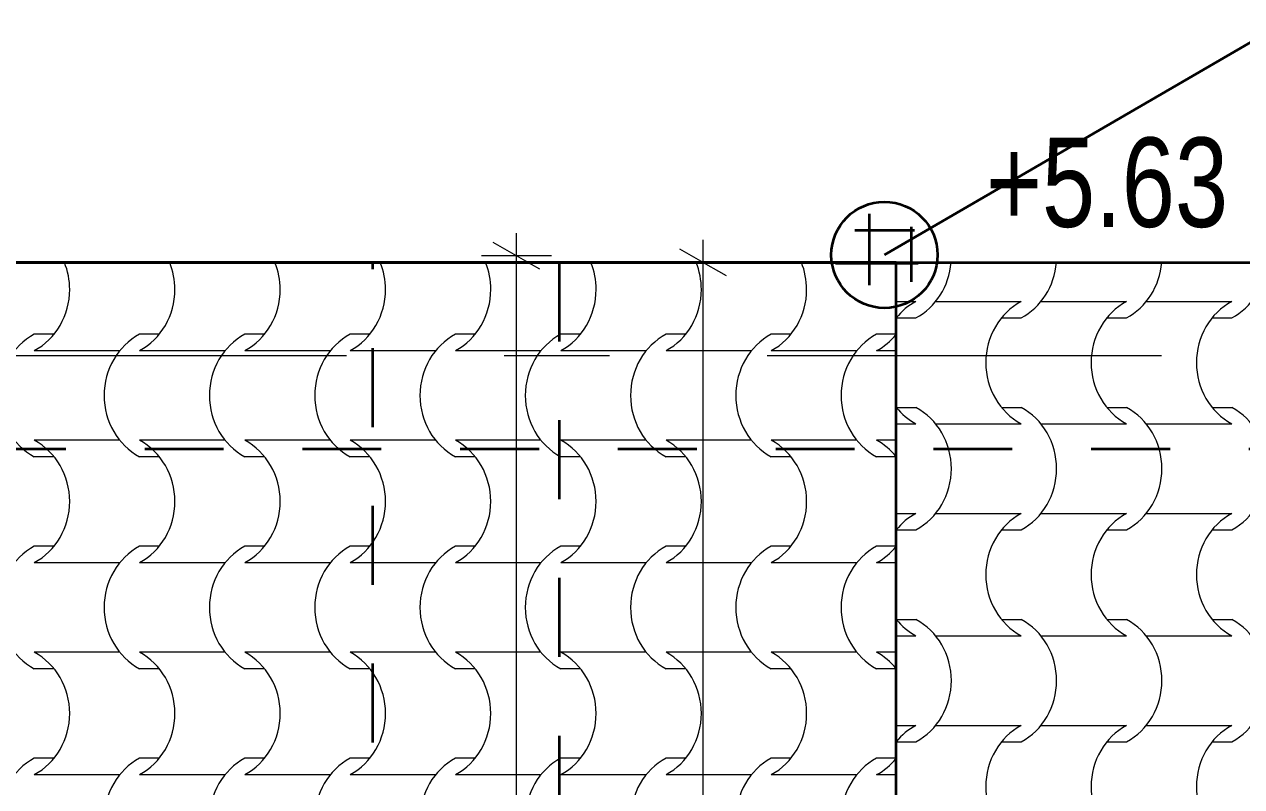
# Model space of a CAD drawing. Header units: millimetres. Extents: x -22688 to 165477, y -34508 to 218425.
# Drawn here: x 59903 to 61537, y 99217 to 100240 of the extents above; entities that cross this region are included whole.
import ezdxf

# ---------------------------------------------------------------- set-up
doc = ezdxf.new("R2010")
doc.units = ezdxf.units.MM
doc.header["$MEASUREMENT"] = 0
doc.set_wipeout_variables(frame=1)
for name, pattern in [('- Двойно прекъснати линии', [1093.611073, 529.166651, -211.666656, 141.111112, -211.666656]), ('- Прекъснати линия', [211.666667, 105.833333, -105.833333]), ('ACAD_ISO03W100', [30, 12, -18]), ('Wipeout_Contour', [1000, 0, -1000])]:
    doc.linetypes.add(name, pattern=pattern)
for name, color, linetype, lineweight in [('1', 8, 'Continuous', 13), ('102', 254, 'Continuous', 15), ('41', 7, 'Continuous', 35), ('85', 252, 'Continuous', 20), ('GROMOBRAN', 5, 'Continuous', 35)]:
    doc.layers.add(name, color=color, linetype=linetype, lineweight=lineweight)
doc.layers.add('65', color=7, linetype='Continuous', lineweight=20, true_color=0x4e4e4e)
doc.styles.add('GENERATED_STYLE_6', font='Cambria Math.ttf')

# ---------------------------------------------------------------- blocks, each defined once
blk = doc.blocks.new('*X785')
at = {"layer": '102', "color": 254, "linetype": 'Continuous', "lineweight": 15}
for p, q in [((185.768, 232.571), (185.241, 232.571)), ((188.593, 232.571), (188.067, 232.571)), ((191.419, 232.571), (190.892, 232.571)), ((194.244, 232.571), (193.717, 232.571)), ((197.07, 232.571), (196.543, 232.571)), ((199.895, 232.571), (199.368, 232.571)), ((202.72, 232.571), (202.194, 232.571)), ((205.546, 232.571), (205.019, 232.571)), ((208.371, 232.571), (207.844, 232.571)), ((186.387, 232.131), (185.241, 232.131)), ((187.533, 232.131), (186.387, 232.131)), ((189.212, 232.131), (188.067, 232.131)), ((190.358, 232.131), (189.212, 232.131)), ((192.038, 232.131), (190.892, 232.131)), ((193.184, 232.131), (192.038, 232.131)), ((194.863, 232.131), (193.717, 232.131)), ((196.009, 232.131), (194.863, 232.131)), ((197.689, 232.131), (196.543, 232.131)), ((198.835, 232.131), (197.689, 232.131)), ((200.514, 232.131), (199.368, 232.131)), ((201.66, 232.131), (200.514, 232.131)), ((203.339, 232.131), (202.194, 232.131)), ((204.485, 232.131), (203.339, 232.131)), ((206.165, 232.131), (205.019, 232.131)), ((207.311, 232.131), (206.165, 232.131)), ((208.371, 232.131), (207.844, 232.131)), ((186.387, 229.726), (185.241, 229.726)), ((187.533, 229.726), (186.387, 229.726)), ((189.212, 229.726), (188.067, 229.726)), ((190.358, 229.726), (189.212, 229.726)), ((192.038, 229.726), (190.892, 229.726)), ((193.184, 229.726), (192.038, 229.726)), ((194.863, 229.726), (193.717, 229.726)), ((196.009, 229.726), (194.863, 229.726)), ((197.689, 229.726), (196.543, 229.726)), ((198.835, 229.726), (197.689, 229.726)), ((200.514, 229.726), (199.368, 229.726)), ((201.66, 229.726), (200.514, 229.726)), ((203.339, 229.726), (202.194, 229.726)), ((204.485, 229.726), (203.339, 229.726)), ((206.165, 229.726), (205.019, 229.726)), ((207.311, 229.726), (206.165, 229.726)), ((208.371, 229.726), (207.844, 229.726)), ((185.768, 229.286), (185.241, 229.286)), ((188.593, 229.286), (188.067, 229.286)), ((191.419, 229.286), (190.892, 229.286)), ((194.244, 229.286), (193.717, 229.286)), ((197.07, 229.286), (196.543, 229.286)), ((199.895, 229.286), (199.368, 229.286)), ((202.72, 229.286), (202.194, 229.286)), ((205.546, 229.286), (205.019, 229.286)), ((208.371, 229.286), (207.844, 229.286)), ((185.768, 226.881), (185.241, 226.881)), ((188.593, 226.881), (188.067, 226.881)), ((191.419, 226.881), (190.892, 226.881)), ((194.244, 226.881), (193.717, 226.881)), ((197.07, 226.881), (196.543, 226.881)), ((199.895, 226.881), (199.368, 226.881)), ((202.72, 226.881), (202.194, 226.881)), ((205.546, 226.881), (205.019, 226.881)), ((208.371, 226.881), (207.844, 226.881)), ((186.387, 226.441), (185.241, 226.441)), ((187.533, 226.441), (186.387, 226.441)), ((189.212, 226.441), (188.067, 226.441)), ((190.358, 226.441), (189.212, 226.441)), ((192.038, 226.441), (190.892, 226.441)), ((193.184, 226.441), (192.038, 226.441)), ((194.863, 226.441), (193.717, 226.441)), ((196.009, 226.441), (194.863, 226.441)), ((197.689, 226.441), (196.543, 226.441)), ((198.835, 226.441), (197.689, 226.441)), ((200.514, 226.441), (199.368, 226.441)), ((201.66, 226.441), (200.514, 226.441)), ((203.339, 226.441), (202.194, 226.441)), ((204.485, 226.441), (203.339, 226.441)), ((206.165, 226.441), (205.019, 226.441)), ((207.311, 226.441), (206.165, 226.441)), ((208.371, 226.441), (207.844, 226.441)), ((186.387, 224.036), (185.241, 224.036)), ((187.533, 224.036), (186.387, 224.036)), ((189.212, 224.036), (188.067, 224.036)), ((190.358, 224.036), (189.212, 224.036)), ((192.038, 224.036), (190.892, 224.036)), ((193.184, 224.036), (192.038, 224.036)), ((194.863, 224.036), (193.717, 224.036)), ((196.009, 224.036), (194.863, 224.036)), ((197.689, 224.036), (196.543, 224.036)), ((198.835, 224.036), (197.689, 224.036)), ((200.514, 224.036), (199.368, 224.036)), ((201.66, 224.036), (200.514, 224.036)), ((203.339, 224.036), (202.194, 224.036)), ((204.485, 224.036), (203.339, 224.036)), ((206.165, 224.036), (205.019, 224.036)), ((207.311, 224.036), (206.165, 224.036)), ((208.371, 224.036), (207.844, 224.036)), ((185.768, 223.596), (185.241, 223.596)), ((188.593, 223.596), (188.067, 223.596)), ((191.419, 223.596), (190.892, 223.596)), ((194.244, 223.596), (193.717, 223.596)), ((197.07, 223.596), (196.543, 223.596)), ((199.895, 223.596), (199.368, 223.596)), ((202.72, 223.596), (202.194, 223.596)), ((205.546, 223.596), (205.019, 223.596)), ((208.371, 223.596), (207.844, 223.596)), ((185.768, 221.191), (185.241, 221.191)), ((188.593, 221.191), (188.067, 221.191)), ((191.419, 221.191), (190.892, 221.191)), ((194.244, 221.191), (193.717, 221.191)), ((197.07, 221.191), (196.543, 221.191)), ((199.895, 221.191), (199.368, 221.191)), ((202.72, 221.191), (202.194, 221.191)), ((205.546, 221.191), (205.019, 221.191)), ((208.371, 221.191), (207.844, 221.191)), ((186.387, 220.751), (185.241, 220.751)), ((187.533, 220.751), (186.387, 220.751)), ((189.212, 220.751), (188.067, 220.751)), ((190.358, 220.751), (189.212, 220.751)), ((192.038, 220.751), (190.892, 220.751)), ((193.184, 220.751), (192.038, 220.751)), ((194.863, 220.751), (193.717, 220.751)), ((196.009, 220.751), (194.863, 220.751)), ((197.689, 220.751), (196.543, 220.751)), ((198.835, 220.751), (197.689, 220.751)), ((200.514, 220.751), (199.368, 220.751)), ((201.66, 220.751), (200.514, 220.751)), ((203.339, 220.751), (202.194, 220.751)), ((204.485, 220.751), (203.339, 220.751)), ((206.165, 220.751), (205.019, 220.751)), ((207.311, 220.751), (206.165, 220.751)), ((208.371, 220.751), (207.844, 220.751))]:
    blk.add_line(p, q, dxfattribs=at)
for centre, major_axis, start_param, end_param in [((184.453, 233.768), (0, 1.849), 4.715365, 5.118357), ((187.278, 233.768), (0, 1.849), 4.715365, 5.118357), ((190.103, 233.768), (0, 1.849), 4.715365, 5.118357), ((192.929, 233.768), (0, 1.849), 4.715365, 5.118358), ((195.754, 233.768), (0, 1.849), 4.715365, 5.118358), ((198.58, 233.768), (0, 1.849), 4.715365, 5.118358), ((201.405, 233.768), (0, 1.849), 4.715365, 5.118359), ((204.23, 233.768), (0, 1.849), 4.715365, 5.118359), ((184.453, 233.779), (0, 1.849), 3.612631, 4.709413), ((187.278, 233.779), (0, 1.849), 3.612631, 4.709413), ((190.103, 233.779), (0, 1.849), 3.612631, 4.709413), ((192.929, 233.779), (0, 1.849), 3.612631, 4.709413), ((195.754, 233.779), (0, 1.849), 3.612631, 4.709413), ((198.58, 233.779), (0, 1.849), 3.612631, 4.709413), ((201.405, 233.779), (0, 1.849), 3.612631, 4.709413), ((204.23, 233.779), (0, 1.849), 3.612631, 4.709413), ((186.018, 230.928), (0, 1.839), 0.466079, 2.675513), ((188.843, 230.928), (0, 1.839), 0.466079, 2.675513), ((191.668, 230.928), (0, 1.839), 0.466079, 2.675513), ((194.494, 230.928), (0, 1.839), 0.466079, 2.675513), ((197.319, 230.928), (0, 1.839), 0.466079, 2.675513), ((200.145, 230.928), (0, 1.839), 0.466079, 2.675513), ((202.97, 230.928), (0, 1.839), 0.466079, 2.675513), ((205.795, 230.928), (0, 1.839), 0.466079, 2.675513), ((208.621, 230.928), (0, 1.839), 0.466079, 2.675513), ((207.056, 233.779), (0, 1.849), 3.612631, 4.000323), ((184.453, 228.078), (0, 1.849), 4.715365, 5.812147), ((187.278, 228.078), (0, 1.849), 4.715365, 5.812147), ((190.103, 228.078), (0, 1.849), 4.715365, 5.812147), ((192.929, 228.078), (0, 1.849), 4.715365, 5.812147), ((195.754, 228.078), (0, 1.849), 4.715365, 5.812147), ((198.58, 228.078), (0, 1.849), 4.715365, 5.812147), ((201.405, 228.078), (0, 1.849), 4.715365, 5.812147), ((204.23, 228.078), (0, 1.849), 4.715365, 5.812147), ((207.056, 228.078), (0, 1.849), 5.424454, 5.812147), ((184.453, 228.089), (0, 1.849), 3.612631, 4.709413), ((187.278, 228.089), (0, 1.849), 3.612631, 4.709413), ((190.103, 228.089), (0, 1.849), 3.612631, 4.709413), ((192.929, 228.089), (0, 1.849), 3.612631, 4.709413), ((195.754, 228.089), (0, 1.849), 3.612631, 4.709413), ((198.58, 228.089), (0, 1.849), 3.612631, 4.709413), ((201.405, 228.089), (0, 1.849), 3.612631, 4.709413), ((204.23, 228.089), (0, 1.849), 3.612631, 4.709413), ((186.018, 225.239), (0, 1.839), 0.466079, 2.675513), ((188.843, 225.239), (0, 1.839), 0.466079, 2.675513), ((191.668, 225.239), (0, 1.839), 0.466079, 2.675513), ((194.494, 225.239), (0, 1.839), 0.466079, 2.675513), ((197.319, 225.239), (0, 1.839), 0.466079, 2.675513), ((200.145, 225.239), (0, 1.839), 0.466079, 2.675513), ((202.97, 225.239), (0, 1.839), 0.466079, 2.675513), ((205.795, 225.239), (0, 1.839), 0.466079, 2.675513), ((208.621, 225.239), (0, 1.839), 0.466079, 2.675513), ((207.056, 228.089), (0, 1.849), 3.612631, 4.000324), ((184.453, 222.388), (0, 1.849), 4.715365, 5.812147), ((187.278, 222.388), (0, 1.849), 4.715365, 5.812147), ((190.103, 222.388), (0, 1.849), 4.715365, 5.812147), ((192.929, 222.388), (0, 1.849), 4.715365, 5.812147), ((195.754, 222.388), (0, 1.849), 4.715365, 5.812147), ((198.58, 222.388), (0, 1.849), 4.715365, 5.812147), ((201.405, 222.388), (0, 1.849), 4.715365, 5.812147), ((204.23, 222.388), (0, 1.849), 4.715365, 5.812147), ((207.056, 222.388), (0, 1.849), 5.424453, 5.812147), ((184.453, 222.399), (0, 1.849), 3.612631, 4.709413), ((187.278, 222.399), (0, 1.849), 3.612631, 4.709413), ((190.103, 222.399), (0, 1.849), 3.612631, 4.709413), ((192.929, 222.399), (0, 1.849), 3.612631, 4.709413), ((195.754, 222.399), (0, 1.849), 3.612631, 4.709413), ((198.58, 222.399), (0, 1.849), 3.612631, 4.709413), ((201.405, 222.399), (0, 1.849), 3.612631, 4.709413), ((204.23, 222.399), (0, 1.849), 3.612631, 4.709413), ((186.018, 219.549), (0, 1.839), 0.466079, 2.675513), ((188.843, 219.549), (0, 1.839), 0.466079, 2.675513), ((191.668, 219.549), (0, 1.839), 0.466079, 2.675513), ((194.494, 219.549), (0, 1.839), 0.466079, 2.675513), ((197.319, 219.549), (0, 1.839), 0.466079, 2.675513), ((200.145, 219.549), (0, 1.839), 0.466079, 2.675513), ((202.97, 219.549), (0, 1.839), 0.466079, 2.675513), ((205.795, 219.549), (0, 1.839), 0.466079, 2.675513), ((208.621, 219.549), (0, 1.839), 0.466079, 2.675513), ((207.056, 222.399), (0, 1.849), 3.612631, 4.000325)]:
    blk.add_ellipse(centre, major_axis=major_axis, ratio=0.939693, start_param=start_param, end_param=end_param, dxfattribs=at)
blk = doc.blocks.new('*X786')
at = {"layer": '102', "color": 254, "linetype": 'Continuous', "lineweight": 15}
for p, q in [((208.371, 233.452), (208.898, 233.452)), ((209.432, 233.452), (210.578, 233.452)), ((210.578, 233.452), (211.724, 233.452)), ((212.257, 233.452), (213.403, 233.452)), ((213.403, 233.452), (214.549, 233.452)), ((215.083, 233.452), (216.229, 233.452)), ((216.229, 233.452), (217.374, 233.452)), ((208.371, 233.012), (208.898, 233.012)), ((211.197, 233.012), (211.724, 233.012)), ((214.022, 233.012), (214.549, 233.012)), ((216.848, 233.012), (217.374, 233.012)), ((208.371, 230.607), (208.898, 230.607)), ((211.197, 230.607), (211.724, 230.607)), ((214.022, 230.607), (214.549, 230.607)), ((216.848, 230.607), (217.374, 230.607)), ((208.371, 230.167), (208.898, 230.167)), ((209.432, 230.167), (210.578, 230.167)), ((210.578, 230.167), (211.724, 230.167)), ((212.257, 230.167), (213.403, 230.167)), ((213.403, 230.167), (214.549, 230.167)), ((215.083, 230.167), (216.229, 230.167)), ((216.229, 230.167), (217.374, 230.167)), ((208.371, 227.762), (208.898, 227.762)), ((209.432, 227.762), (210.578, 227.762)), ((210.578, 227.762), (211.724, 227.762)), ((212.257, 227.762), (213.403, 227.762)), ((213.403, 227.762), (214.549, 227.762)), ((215.083, 227.762), (216.229, 227.762)), ((216.229, 227.762), (217.374, 227.762)), ((208.371, 227.322), (208.898, 227.322)), ((211.197, 227.322), (211.724, 227.322)), ((214.022, 227.322), (214.549, 227.322)), ((216.848, 227.322), (217.374, 227.322)), ((208.371, 224.917), (208.898, 224.917)), ((211.197, 224.917), (211.724, 224.917)), ((214.022, 224.917), (214.549, 224.917)), ((216.848, 224.917), (217.374, 224.917)), ((208.371, 224.477), (208.898, 224.477)), ((209.432, 224.477), (210.578, 224.477)), ((210.578, 224.477), (211.724, 224.477)), ((212.257, 224.477), (213.403, 224.477)), ((213.403, 224.477), (214.549, 224.477)), ((215.083, 224.477), (216.229, 224.477)), ((216.229, 224.477), (217.374, 224.477)), ((208.371, 222.072), (208.898, 222.072)), ((209.432, 222.072), (210.578, 222.072)), ((210.578, 222.072), (211.724, 222.072)), ((212.257, 222.072), (213.403, 222.072)), ((213.403, 222.072), (214.549, 222.072)), ((215.083, 222.072), (216.229, 222.072)), ((216.229, 222.072), (217.374, 222.072)), ((208.371, 221.632), (208.898, 221.632)), ((211.197, 221.632), (211.724, 221.632)), ((214.022, 221.632), (214.549, 221.632)), ((216.848, 221.632), (217.374, 221.632))]:
    blk.add_line(p, q, dxfattribs=at)
for centre, major_axis, start_param, end_param in [((208.122, 234.654), (0, 1.839), 3.607672, 4.627319), ((210.947, 234.654), (0, 1.839), 3.607672, 4.627319), ((213.773, 234.654), (0, 1.839), 3.607672, 4.627319), ((216.598, 234.654), (0, 1.839), 3.607672, 4.627319), ((209.687, 231.804), (0, 1.849), 0.471039, 0.858749), ((212.512, 231.804), (0, 1.849), 0.471039, 1.56782), ((215.338, 231.804), (0, 1.849), 0.471039, 1.56782), ((218.163, 231.804), (0, 1.849), 0.471039, 1.56782), ((212.512, 231.815), (0, 1.849), 1.573772, 2.670554), ((215.338, 231.815), (0, 1.849), 1.573772, 2.670554), ((218.163, 231.815), (0, 1.849), 1.573772, 2.670554), ((209.687, 231.815), (0, 1.849), 2.282843, 2.670554), ((208.122, 228.964), (0, 1.839), 3.607672, 5.817106), ((210.947, 228.964), (0, 1.839), 3.607672, 5.817106), ((213.773, 228.964), (0, 1.839), 3.607672, 5.817106), ((216.598, 228.964), (0, 1.839), 3.607672, 5.817106), ((209.687, 226.114), (0, 1.849), 0.471039, 0.858749), ((212.512, 226.114), (0, 1.849), 0.471039, 1.56782), ((215.338, 226.114), (0, 1.849), 0.471039, 1.56782), ((218.163, 226.114), (0, 1.849), 0.471039, 1.56782), ((212.512, 226.125), (0, 1.849), 1.573772, 2.670554), ((215.338, 226.125), (0, 1.849), 1.573772, 2.670554), ((218.163, 226.125), (0, 1.849), 1.573772, 2.670554), ((209.687, 226.125), (0, 1.849), 2.282843, 2.670554), ((208.122, 223.275), (0, 1.839), 3.607672, 5.817106), ((210.947, 223.275), (0, 1.839), 3.607672, 5.817106), ((213.773, 223.275), (0, 1.839), 3.607672, 5.817106), ((216.598, 223.275), (0, 1.839), 3.607672, 5.817106), ((209.687, 220.425), (0, 1.849), 0.471039, 0.858749), ((212.512, 220.425), (0, 1.849), 0.471039, 1.56782), ((215.338, 220.425), (0, 1.849), 0.471039, 1.56782), ((218.163, 220.425), (0, 1.849), 0.471039, 1.56782), ((212.512, 220.436), (0, 1.849), 1.573772, 2.670554), ((215.338, 220.436), (0, 1.849), 1.573772, 2.670554), ((218.163, 220.436), (0, 1.849), 1.573772, 2.670554)]:
    blk.add_ellipse(centre, major_axis=major_axis, ratio=0.939693, start_param=start_param, end_param=end_param, dxfattribs=at)
blk = doc.blocks.new('SPOJKA')
at = {"layer": 'GROMOBRAN'}
for p, q in [((212031.54, -49567.2), (212031.54, -49597.93)), ((212055.08, -49565.48), (212055.08, -49605.21)), ((212074.01, -49577.74), (212027.91, -49577.74)), ((212063.24, -49596.2), (212029.9, -49596.2))]:
    blk.add_line(p, q, dxfattribs=at)
blk.add_circle((212046.7, -49582.3), 29.69, dxfattribs=at)

msp = doc.modelspace()

# ---------------------------------------------------------------- linework, layer by layer
at = {"layer": '85', "linetype": 'Continuous', "lineweight": 20}
for p, q in [((60563.8, 99929.8), (60563.8, 99960.4)), ((60610.7, 99929.8), (60517, 99929.8))]:
    msp.add_line(p, q, dxfattribs=at)
at = {"layer": 'GROMOBRAN'}
msp.add_line((61590.1, 100240.5), (61057.5, 99931), dxfattribs=at)

# ---------------------------------------------------------------- texts
at = {"layer": '1', "linetype": 'Continuous', "lineweight": 13, "insert": (61193.9, 99966.9), "char_height": 120, "attachment_point": 7, "style": 'GENERATED_STYLE_6'}
msp.add_mtext('\\A1;{\\W0.800000x;\\pql;\\fCentury Gothic|b0|i0|c0|p34;+5.63}', dxfattribs=at)

# ---------------------------------------------------------------- wipeouts: each hides what was drawn before it
at = {"color": 254, "linetype": 'Wipeout_Contour', "lineweight": 0, "ltscale": 1131.990195}
msp.add_wipeout([(54323.3, 93020.9), (60323.3, 93020.9), (61073.3, 93770.9), (61073.3, 99920.9), (54323.3, 99920.9)], dxfattribs=at)

# ---------------------------------------------------------------- next in the draw order: linework, layer by layer
at = {"layer": '41', "color": 7, "linetype": 'Continuous', "lineweight": 35, "flags": 128}
for points in [[(54323.3, 99920.9), (61073.3, 99920.9)], [(61073.3, 99920.9), (61073.3, 93770.9)]]:
    msp.add_lwpolyline(points, dxfattribs=at)
at = {"layer": '41', "color": 7, "linetype": '- Прекъснати линия', "lineweight": 35, "flags": 128}
for points in [[(60371, 97583.4), (60371, 99920.9)], [(60621, 99920.9), (60621, 97583.4)]]:
    msp.add_lwpolyline(points, dxfattribs=at)
at = {"layer": '85', "linetype": 'Continuous', "lineweight": 20}
for p, q in [((60595.1, 99911.8), (60532.6, 99947.9)), ((60814.3, 99920.9), (60814.3, 99951.4)), ((60563.8, 93029.5), (60563.8, 99929.8)), ((60845.5, 99902.8), (60783, 99938.9)), ((60861.2, 99920.9), (60767.4, 99920.9)), ((60814.3, 93770.9), (60814.3, 99920.9))]:
    msp.add_line(p, q, dxfattribs=at)

# ---------------------------------------------------------------- next in the draw order: block references
at = {"layer": '65', "color": 251, "linetype": 'Continuous', "lineweight": 20, "true_color": 0x4e4e4e, "xscale": 50.00002355911847, "yscale": 50.00002355911847, "zscale": 50.00002355911847}
msp.add_blockref('*X785', (50654.8, 88196), dxfattribs=at)

# ---------------------------------------------------------------- next in the draw order: wipeouts: each hides what was drawn before it
at = {"color": 254, "linetype": 'Wipeout_Contour', "lineweight": 0, "ltscale": 1886.276001}
msp.add_wipeout([(67823.3, 99920.9), (61073.3, 99920.9), (61073.3, 93770.9), (61823.3, 93020.9), (67823.3, 93020.9), (64373.3, 96470.9)], dxfattribs=at)

# ---------------------------------------------------------------- next in the draw order: linework, layer by layer
at = {"layer": '1', "linetype": '- Двойно прекъснати линии', "lineweight": 13}
msp.add_line((54338.6, 99795.9), (69024.1, 99795.9), dxfattribs=at)
at = {"layer": '41', "color": 7, "linetype": '- Прекъснати линия', "lineweight": 35, "flags": 128}
for points in [[(54823.3, 93020.9), (54823.3, 99920.9), (68623.3, 99920.9), (68623.3, 93020.9)], [(55073.3, 93020.9), (55073.3, 99670.9), (66823.3, 99670.9)]]:
    msp.add_lwpolyline(points, dxfattribs=at)
at = {"layer": '41', "color": 7, "linetype": 'Continuous', "lineweight": 35, "flags": 128}
for points in [[(61073.3, 93770.9), (61073.3, 99920.9)], [(61073.3, 99920.9), (67823.3, 99920.9)]]:
    msp.add_lwpolyline(points, dxfattribs=at)
at = {"layer": 'GROMOBRAN'}
for points in [[(61073.3, 93770.9), (61073.3, 99920.9), (54223.3, 99920.9)], [(61073.3, 99920.9), (68623.3, 99920.9)]]:
    msp.add_lwpolyline(points, dxfattribs=at)

# ---------------------------------------------------------------- next in the draw order: block references
at = {"layer": '65', "color": 251, "linetype": 'Continuous', "lineweight": 20, "true_color": 0x4e4e4e, "xscale": 50.00002355911847, "yscale": 50.00002355911847, "zscale": 50.00002355911847}
msp.add_blockref('*X786', (50654.8, 88196), dxfattribs=at)
at = {"layer": 'GROMOBRAN', "linetype": 'ACAD_ISO03W100', "xscale": 2.400000000001455, "yscale": 2.400000000001455, "zscale": 2.400000000001455, "rotation": 180}
msp.add_blockref('SPOJKA', (569969.6, -19066.5), dxfattribs=at)

doc.saveas('drawing.dxf')
